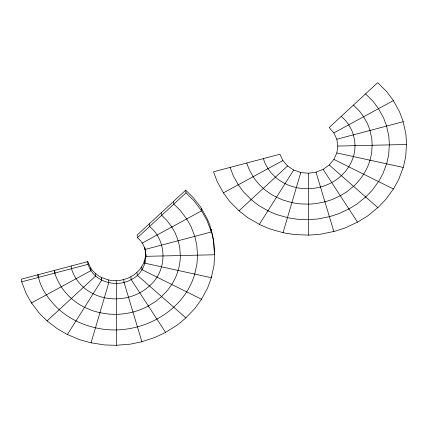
<?xml version="1.0" encoding="UTF-8"?>
<svg xmlns="http://www.w3.org/2000/svg" width="428" height="428" viewBox="0 0 428 428"><rect width="100%" height="100%" fill="white"/><g stroke="black" fill="none" stroke-linecap="round" stroke-linejoin="round"><path stroke-width="0.64" d="M21.71 281.822L21.4 279.136L87.74 261.62L90.656 267.96L90.945 270.662L31.442 302.954L26.135 293.517L21.71 281.822L88.05 264.306C93.154 281.827 116.1 288.295 131.166 279.58C146.943 272.443 151.426 248.882 137.42 237.743L137.11 235.058L185.699 190.176L193.568 197.993L200.315 206.628L201.235 208.185L201.545 210.87L193.879 200.679L186.009 192.862L185.699 190.176M180.322 255.548L179.749 247.486L178.203 240.718M197.495 255.158L196.768 244.923L194.804 236.336M214.358 252.081L213.476 239.675L211.095 229.269L213.786 242.366L214.669 254.767M180.359 255.548C180.279 265.756 177.229 275.862 171.74 284.449M197.549 255.158L196.96 263.964L194.719 274.086M214.615 253.692L214.027 265.446L211.309 277.713M336.841 152.951L337.81 146.06L406.6 144.493L405.872 133.846L403.139 121.702M370.054 160.2L371.595 153.368L372.157 145.274M386.666 163.828L388.613 155.15L389.33 144.883M369.995 160.19C367.117 170.248 361.136 179.214 353.555 186.351M386.586 163.812L382.948 173.629L378.582 181.611M403.176 167.434L398.768 179.332L393.476 189.01L333.877 159.403L329.223 165.015M67.405 334.482L79.801 339.736L91.052 342.86L108.808 282.662L108.498 279.971L112.564 280.618L120.257 280.399L127.672 278.398L134.312 274.744L139.715 269.699L143.514 263.589L145.456 256.848L145.461 250.557M194.772 274.097C182.735 314.751 135.59 337.312 95.508 327.762M211.255 276.654L211.379 277.724L207.628 287.942L201.492 299.236M333.904 159.414L336.815 152.94L403.272 167.455L405.637 156.937L406.498 144.493M348.799 166.813C352.704 160.489 355.031 153.128 354.983 145.67M348.756 166.792L345.123 171.799L341.389 175.683M378.513 181.574L372.2 190.273L365.715 197.014M393.391 188.967L385.74 199.507L377.881 207.682L329.202 164.999L323.124 169.37M90.634 267.976C93.288 271.962 97.065 275.316 101.404 277.462L101.714 280.147L67.373 334.541L57.47 328.875L47.091 320.882M171.767 284.465L167.519 290.355L161.586 296.561M341.357 175.651C335.499 181.14 328.196 184.917 320.481 187.031M353.507 186.308L346.766 191.814L340.335 195.783M365.656 196.966L357.102 203.947L348.943 208.992M377.812 207.617L367.438 216.087L357.551 222.202L323.108 169.349L316.019 172.184M95.3 273.385L95.61 276.071L47.037 320.93L39.167 313.114L31.501 302.922M137.42 237.743L186.009 192.862M185.886 317.876L195.018 308.326L201.551 299.263L141.984 269.667M161.607 296.583L155.84 301.317L148.361 305.966M340.303 195.735L332.256 199.512L324.943 201.882M348.9 208.928L338.682 213.727L329.405 216.729M357.498 222.121L345.112 227.937L333.867 231.575L316.014 172.158L308.395 173.265M259.368 224.363L247.849 217.729L238.963 210.849L287.573 165.946L282.86 160.58L223.341 192.889L229.889 201.652L239.038 210.785M142.08 243.147L201.604 210.838L201.294 208.152C205.365 215.648 210.453 223.288 211.336 231.971L206.911 220.276L201.604 210.838M165.55 332.358L177.058 325.2L185.934 317.918L137.281 275.247L136.992 272.583M148.377 305.993C138.57 311.21 127.56 314.12 116.448 314.339M320.47 186.993C312.617 189.123 304.287 189.246 296.331 187.582M324.927 201.823L316.115 203.621L308.417 204.215M329.383 216.654L318.202 218.938L308.433 219.692M333.84 231.489L320.283 234.255L308.444 235.17L308.395 173.238L300.766 172.532M211.405 231.955L145.001 249.487L144.75 247.336M141.877 341.699L154.979 337.425L165.588 332.412L131.166 279.58M308.417 204.156L299.45 203.851L291.891 202.637M308.433 219.618L297.043 219.227L287.455 217.686M308.444 235.079L294.641 234.608L283.02 232.736L300.772 172.505L293.656 170.044M146.007 256.329L145.664 253.644L145.98 256.329L214.738 254.767M116.469 345.257L130.273 344.16L141.893 341.758L124.056 282.368M116.448 314.371L108.755 314.125L99.938 312.729M296.342 187.544C288.632 185.918 281.378 182.328 275.402 177.187M291.907 202.578L283.39 200.186L276.488 197.244M287.477 217.611L276.665 214.578L267.907 210.844M283.042 232.65L269.934 228.969L259.32 224.443L293.672 170.023L287.552 165.968M144.637 260.524L144.98 263.22M144.948 263.215L211.379 277.724M91.073 342.801L104.63 344.947L116.469 345.321L116.427 283.416L116.116 280.757M108.498 279.971L101.404 277.462L101.698 280.169M99.933 312.761L92.614 310.728L84.562 307.315M95.492 327.811C82.181 324.782 69.486 318.737 59.225 309.674M276.52 197.19C267.077 192.6 258.924 185.479 253.103 176.737M267.944 210.779L258.442 205.306L251.113 199.63M141.7 266.992L142.01 269.677M84.541 307.341C75.2 302.607 66.934 295.614 61.236 286.781M365.576 93.887L373.12 101.425L378.523 108.653M353.442 105.095L359.386 111.034L363.645 116.726M341.309 116.309L345.653 120.648L348.761 124.805M275.439 177.16L271.09 172.821L267.981 168.659M251.172 199.576L243.623 192.038L238.219 184.816M83.492 287.258C101.693 303.457 131.771 302.398 149.447 285.915C167.177 271.143 167.744 241.178 149.565 226.524L149.254 223.839M83.481 287.268C77.896 282.303 73.584 275.873 71.465 268.688M59.187 309.706C49.279 300.403 40.195 288.488 37.985 274.755M333.883 132.883L329.175 127.517L377.71 82.679L386.859 91.811L393.402 100.575L333.856 132.899L336.831 139.218M393.316 100.617L399.468 111.633L403.235 121.68L336.804 139.223L337.842 146.06M378.454 108.691L383.525 117.775L386.634 126.062M363.586 116.758L367.588 123.917L370.033 130.449M348.718 124.826L351.645 130.059L353.432 134.831M282.887 160.564L279.912 154.246L213.508 171.789L217.274 181.83L223.427 192.846M268.024 168.637L265.098 163.405L263.311 158.633M253.157 176.705L249.16 169.547L246.71 163.02M238.289 184.773L233.217 175.689L230.109 167.401M130.872 276.916L131.182 279.602M186.678 218.943L180.354 210.533L173.859 204.086L173.549 201.395M171.81 227.011L166.829 220.383L161.714 215.305L161.404 212.62M186.726 218.917L191.102 226.701L194.751 236.352M171.842 226.995L175.293 233.126L178.166 240.729M61.204 286.797C58.395 281.667 54.928 276.386 54.57 270.378M386.554 126.083L388.811 136.104L389.41 144.883M369.969 130.465L371.75 138.356L372.221 145.274M353.384 134.841L354.684 140.614L355.031 145.67M123.751 279.703L124.061 282.394M144.841 247.866L145.028 249.476M87.74 261.62L88.018 264.317M71.155 266.002L71.417 268.698M54.506 270.394L54.816 273.08M37.905 274.776L38.215 277.462M31.319 301.879L31.442 302.954"/></g></svg>
